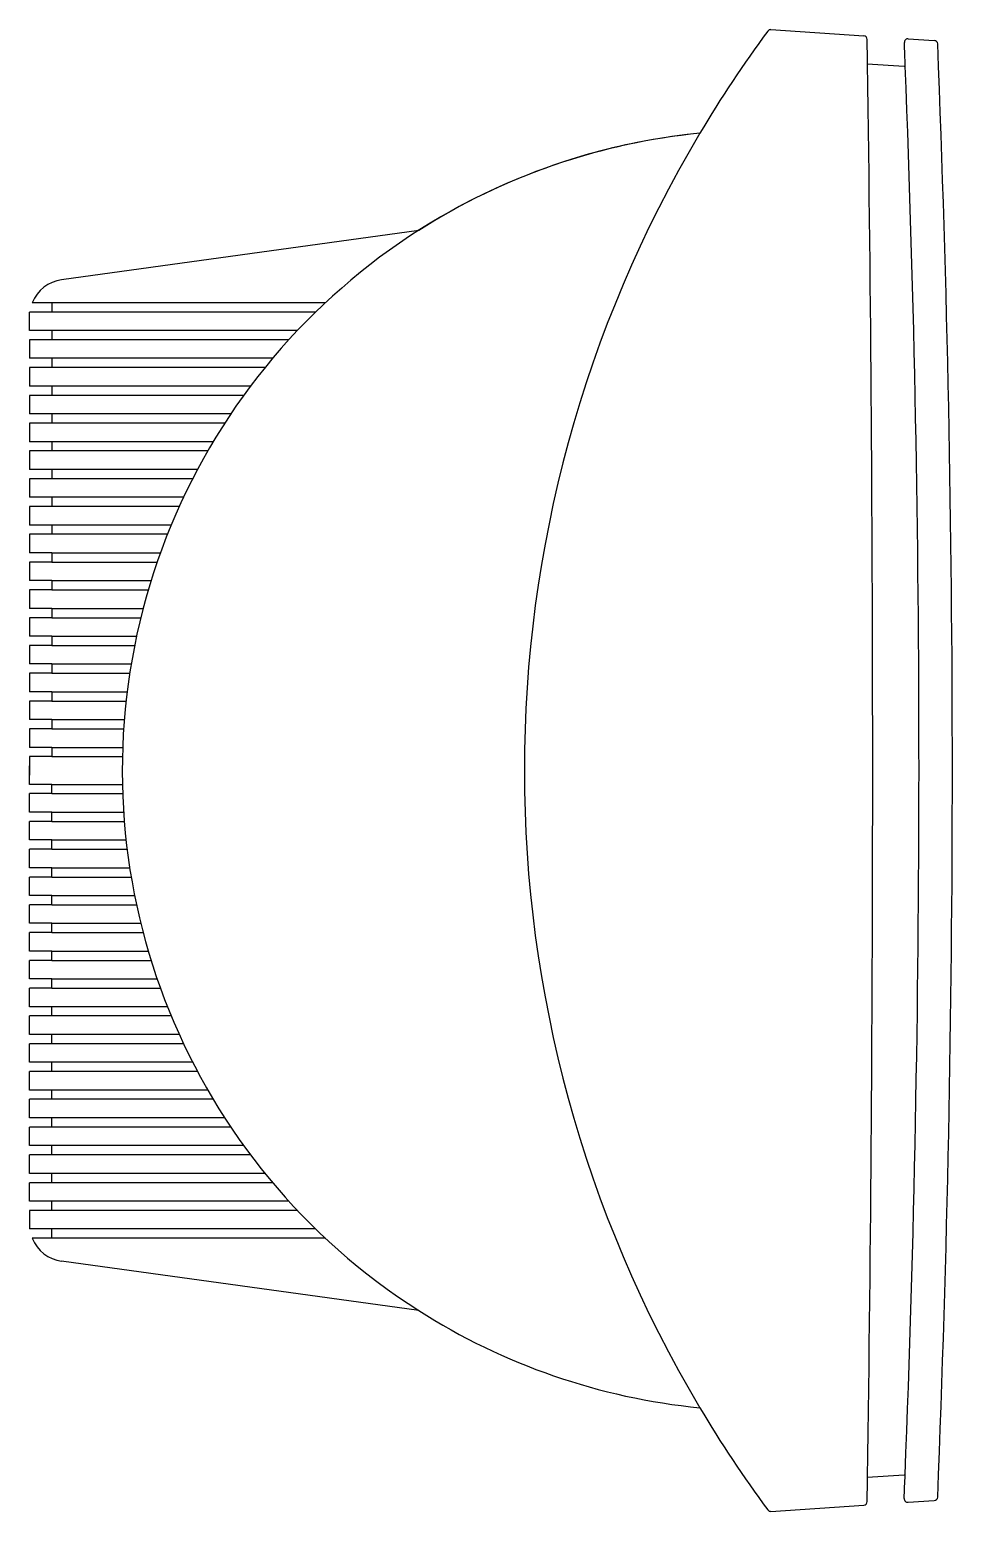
# Model space of a CAD drawing. Extents: x 0 to 0.35, y -0.276 to 0.286.
import ezdxf

# ---------------------------------------------------------------- set-up
doc = ezdxf.new("R2010")
doc.units = 0
doc.header["$MEASUREMENT"] = 0

msp = doc.modelspace()

# ---------------------------------------------------------------- linework, layer by layer
for p, q in [((0.2811878756789733, 0.2863450643777332), (0.3163772660272874, 0.2840248847942796)), ((0.3332871481079908, 0.2829099475142685), (0.3431166922285198, 0.2822618457040958)), ((0.3176706827309283, 0.2733745457574927), (0.3317269076305158, 0.2724477616981602)), ((0.1475903614457724, 0.2101921611274695), (0.0121285986972666, 0.1914381781333459)), ((0.0083568300525442, 0.1827309236946915), (0.0010036756806092, 0.1827309236946915)), ((0.0083568300525442, 0.1827309236946915), (0.0083568300525442, 0.1792168674697962)), ((0.1121643509259055, 0.1827309236946915), (0.0083568300525442, 0.1827309236946915)), ((0.0083568300525442, 0.1792168674697962), (8e-16, 0.1792168674697962)), ((8e-16, 0.1721887550200057), (8e-16, 0.1792168674697962)), ((8e-16, 0.1775147548598342), (8e-16, 0.1774598393573866)), ((0.1084838876331785, 0.1792168674697962), (0.0083568300525442, 0.1792168674697962)), ((0.0083568300525442, 0.1721887550200057), (8e-16, 0.1721887550200057)), ((0.0083568300525442, 0.1686746987951062), (8e-16, 0.1686746987951062)), ((8e-16, 0.1686746987951062), (8e-16, 0.1616465863453135)), ((0.0083568300525442, 0.1721887550200057), (0.0083568300525442, 0.1686746987951062)), ((0.1015624947407684, 0.1721887550200056), (0.0083568300525442, 0.1721887550200057)), ((0.0983046424564028, 0.1686746987951062), (0.0083568300525442, 0.1686746987951062)), ((0.0083568300525442, 0.1616465863453135), (8e-16, 0.1616465863453135)), ((0.0083568300525442, 0.1581325301204182), (8e-16, 0.1581325301204182)), ((8e-16, 0.1581325301204182), (8e-16, 0.1511044176706256)), ((0.0083568300525442, 0.1616465863453135), (0.0083568300525442, 0.1581325301204182)), ((0.0921590793969922, 0.1616465863453135), (0.0083568300525442, 0.1616465863453135)), ((0.0892593213864684, 0.1581325301204182), (0.0083568300525442, 0.1581325301204182)), ((0.0083568300525442, 0.1511044176706256), (8e-16, 0.1511044176706256)), ((0.0083568300525442, 0.1475903614457303), (8e-16, 0.1475903614457303)), ((8e-16, 0.1475903614457303), (8e-16, 0.1405622489959355)), ((0.0083568300525442, 0.1511044176706256), (0.0083568300525442, 0.1475903614457303)), ((0.083780028801063, 0.1511044176706255), (0.0083568300525442, 0.1511044176706256)), ((0.0811915825139612, 0.1475903614457303), (0.0083568300525442, 0.1475903614457303)), ((0.0083568300525442, 0.1405622489959355), (8e-16, 0.1405622489959355)), ((0.0083568300525442, 0.1405622489959355), (0.0083568300525442, 0.1370481927710403)), ((0.0762976934768711, 0.1405622489959355), (0.0083568300525442, 0.1405622489959355)), ((0.0083568300525442, 0.1370481927710403), (8e-16, 0.1370481927710403)), ((8e-16, 0.1370481927710403), (8e-16, 0.1300200803212433)), ((0.0739854646944125, 0.1370481927710402), (0.0083568300525442, 0.1370481927710403)), ((0.0083568300525442, 0.1300200803212433), (8e-16, 0.1300200803212433)), ((0.0083568300525442, 0.1300200803212433), (0.0083568300525442, 0.1265060240963523)), ((0.0696154959797944, 0.1300200803212433), (0.0083568300525442, 0.1300200803212433)), ((0.0083568300525442, 0.1265060240963523), (8e-16, 0.1265060240963523)), ((8e-16, 0.1265060240963523), (8e-16, 0.1194779116465575)), ((0.0675524735667202, 0.1265060240963523), (0.0083568300525442, 0.1265060240963523)), ((0.0083568300525442, 0.1194779116465575), (8e-16, 0.1194779116465575)), ((0.0083568300525442, 0.1194779116465575), (0.0083568300525442, 0.1159638554215841)), ((0.0636586180784159, 0.1194779116465575), (0.0083568300525442, 0.1194779116465575)), ((0.0083568300525442, 0.1159638554215841), (8e-16, 0.1159638554215841)), ((8e-16, 0.1159638554215841), (8e-16, 0.1089357429717872)), ((0.0618236042765092, 0.1159638554215841), (0.0083568300525442, 0.1159638554215841)), ((0.0083568300525442, 0.1089357429717872), (8e-16, 0.1089357429717872)), ((0.0083568300525442, 0.1089357429717872), (0.0083568300525442, 0.1054216867468877)), ((0.05836805752724201, 0.1089357429717872), (0.0083568300525442, 0.1089357429717872)), ((0.0083568300525442, 0.1054216867468877), (8e-16, 0.1054216867468877)), ((8e-16, 0.1054216867468877), (8e-16, 0.0983935742970972)), ((0.0567441760711557, 0.1054216867468877), (0.0083568300525442, 0.1054216867468877)), ((0.0083568300525442, 0.0983935742970972), (8e-16, 0.0983935742970972)), ((0.0083568300525442, 0.0983935742970972), (0.0083568300525442, 0.0948795180722019)), ((0.0536966782151199, 0.0983935742970972), (0.0083568300525442, 0.0983935742970972)), ((0.0083568300525442, 0.0948795180722019), (8e-16, 0.0948795180722019)), ((8e-16, 0.0948795180722019), (8e-16, 0.0878514056224092)), ((0.05227035908076099, 0.0948795180722019), (0.0083568300525442, 0.0948795180722019)), ((0.0083568300525442, 0.0878514056224092), (8e-16, 0.0878514056224092)), ((8e-16, 0.08433734939751401), (8e-16, 0.0773092369477213)), ((0.0083568300525442, 0.08433734939751401), (8e-16, 0.08433734939751401)), ((0.0083568300525442, 0.0878514056224092), (0.0083568300525442, 0.08433734939751401)), ((0.0083568300525442, 0.0878514056224092), (0.0496064980246659, 0.0878514056224092)), ((0.0083568300525442, 0.08433734939751401), (0.0483667669708899, 0.08433734939751401)), ((0.0083568300525442, 0.0773092369477213), (8e-16, 0.0773092369477213)), ((8e-16, 0.0737951807228218), (8e-16, 0.066767068273027)), ((0.0083568300525442, 0.0737951807228218), (8e-16, 0.0737951807228218)), ((0.0083568300525442, 0.0773092369477213), (0.0083568300525442, 0.0737951807228218)), ((0.0083568300525442, 0.0773092369477213), (0.0460667772650972, 0.0773092369477213)), ((0.0083568300525442, 0.0737951807228218), (0.0450047475913823, 0.0737951807228218)), ((0.0083568300525442, 0.066767068273027), (8e-16, 0.066767068273027)), ((8e-16, 0.06325301204813599), (8e-16, 0.0562248995983391)), ((0.0083568300525442, 0.06325301204813599), (8e-16, 0.06325301204813599)), ((0.0083568300525442, 0.066767068273027), (0.0083568300525442, 0.06325301204813599)), ((0.0083568300525442, 0.066767068273027), (0.0430526436895983, 0.066767068273027)), ((0.0083568300525442, 0.06325301204813599), (0.0421611466335384, 0.06325301204813599)), ((0.0083568300525442, 0.0562248995983391), (8e-16, 0.0562248995983391)), ((0.0083568300525442, 0.0562248995983391), (0.0405440888933457, 0.0562248995983391)), ((0.0083568300525442, 0.0562248995983391), (0.0083568300525442, 0.0527108433734438)), ((8e-16, 0.0527108433734438), (8e-16, 0.0456827309236533)), ((0.0083568300525442, 0.0527108433734438), (8e-16, 0.0527108433734438)), ((0.0083568300525442, 0.0527108433734438), (0.039817402030743, 0.0527108433734438)), ((0.0083568300525442, 0.0456827309236533), (8e-16, 0.0456827309236533)), ((0.0083568300525442, 0.0456827309236533), (0.0385252296678172, 0.0456827309236533)), ((0.0083568300525442, 0.0456827309236533), (0.0083568300525442, 0.0421686746987538)), ((8e-16, 0.0421686746987538), (8e-16, 0.0351405622489611)), ((0.0083568300525442, 0.0421686746987538), (8e-16, 0.0421686746987538)), ((0.0083568300525442, 0.0421686746987538), (0.0379588766972514, 0.0421686746987538)), ((0.0083568300525442, 0.0351405622489611), (8e-16, 0.0351405622489611)), ((0.0083568300525442, 0.0351405622489611), (0.0369837641999211, 0.0351405622489611)), ((0.0083568300525442, 0.0351405622489611), (0.0083568300525442, 0.0316265060239835)), ((8e-16, 0.0316265060239835), (8e-16, 0.0245983935741929)), ((0.0083568300525442, 0.0316265060239835), (8e-16, 0.0316265060239835)), ((0.0083568300525442, 0.0316265060239835), (8e-16, 0.0316265060239835)), ((0.0083568300525442, 0.0316265060239835), (0.0365743683741538, 0.0316265060239835)), ((0.0083568300525442, 0.0245983935741929), (8e-16, 0.0245983935741929)), ((0.0083568300525442, 0.0245983935741929), (0.035910576250899, 0.0245983935741929)), ((0.0083568300525442, 0.0245983935741929), (0.0083568300525442, 0.0210843373492976)), ((8e-16, 0.0210843373492976), (8e-16, 0.014056224899505)), ((0.0083568300525442, 0.0210843373492976), (8e-16, 0.0210843373492976)), ((0.0083568300525442, 0.0210843373492976), (0.0356557555470832, 0.0210843373492976)), ((0.0083568300525442, 0.014056224899505), (8e-16, 0.014056224899505)), ((0.0083568300525442, 0.014056224899505), (0.0352994558856133, 0.014056224899505)), ((0.0083568300525442, 0.014056224899505), (0.0083568300525442, 0.0105421686746055)), ((8e-16, 0.0105421686746055), (8e-16, 0.0035140562248128)), ((0.0083568300525442, 0.0105421686746055), (8e-16, 0.0105421686746055)), ((8e-16, -1e-16), (8e-16, 0.0070281124497925)), ((0.0083568300525442, 0.0105421686746055), (0.035197751983479, 0.0105421686746055)), ((0.0083568300525442, -1e-16), (8e-16, -1e-16)), ((8e-16, -0.0105421686746923), (8e-16, -0.0035140562248996)), ((0.0083568300525442, -0.0035140562248996), (8e-16, -0.0035140562248996)), ((0.0083568300525442, -1e-16), (0.035197751983479, -1e-16)), ((0.0083568300525442, -0.0035140562248996), (0.0083568300525442, -1e-16)), ((0.0083568300525442, -0.0035140562248996), (0.0352994558856133, -0.0035140562248996)), ((0.0083568300525442, -0.0105421686746923), (8e-16, -0.0105421686746923)), ((0.0083568300525442, -0.0105421686746923), (0.0356557555470832, -0.0105421686746923)), ((0.0083568300525442, -0.0140562248995876), (0.0083568300525442, -0.0105421686746923)), ((8e-16, -0.0210843373493781), (8e-16, -0.0140562248995876)), ((0.0083568300525442, -0.0140562248995876), (8e-16, -0.0140562248995876)), ((0.0083568300525442, -0.0140562248995876), (0.035910576250899, -0.0140562248995876)), ((0.0083568300525442, -0.0210843373493781), (8e-16, -0.0210843373493781)), ((0.0083568300525442, -0.0210843373493781), (8e-16, -0.0210843373493781)), ((0.0083568300525442, -0.0245983935743558), (0.0083568300525442, -0.0210843373493781)), ((0.0083568300525442, -0.0210843373493781), (0.0365743683741538, -0.0210843373493781)), ((8e-16, -0.0316265060241484), (8e-16, -0.0245983935743558)), ((0.0083568300525442, -0.0245983935743558), (8e-16, -0.0245983935743558)), ((0.0083568300525442, -0.0245983935743558), (0.0369837641999211, -0.0245983935743558)), ((0.0083568300525442, -0.0316265060241484), (8e-16, -0.0316265060241484)), ((0.0083568300525442, -0.0316265060241484), (0.0379588766972514, -0.0316265060241484)), ((0.0083568300525442, -0.0351405622490479), (0.0083568300525442, -0.0316265060241484)), ((8e-16, -0.0421686746988385), (8e-16, -0.0351405622490479)), ((0.0083568300525442, -0.0351405622490479), (8e-16, -0.0351405622490479)), ((0.0083568300525442, -0.0351405622490479), (0.0385252296678172, -0.0351405622490479)), ((0.0083568300525442, -0.0421686746988385), (8e-16, -0.0421686746988385)), ((0.0083568300525442, -0.0421686746988385), (0.0398174020307429, -0.0421686746988385)), ((0.0083568300525442, -0.0456827309237338), (0.0083568300525442, -0.0421686746988385)), ((8e-16, -0.0527108433735307), (8e-16, -0.0456827309237338)), ((0.0083568300525442, -0.0456827309237338), (8e-16, -0.0456827309237338)), ((0.0083568300525442, -0.0456827309237338), (0.0405440888933457, -0.0456827309237338)), ((0.0083568300525442, -0.0527108433735307), (8e-16, -0.0527108433735307)), ((0.0083568300525442, -0.0562248995984217), (0.0083568300525442, -0.0527108433735307)), ((0.0083568300525442, -0.0527108433735307), (0.0421611466335384, -0.0527108433735307)), ((8e-16, -0.0632530120482165), (8e-16, -0.0562248995984217)), ((0.0083568300525442, -0.0562248995984217), (8e-16, -0.0562248995984217)), ((0.0083568300525442, -0.0562248995984217), (0.0430526436895982, -0.0562248995984217)), ((0.0083568300525442, -0.0632530120482165), (8e-16, -0.0632530120482165)), ((8e-16, -0.0737951807229087), (8e-16, -0.066767068273116)), ((0.0083568300525442, -0.066767068273116), (8e-16, -0.066767068273116)), ((0.0083568300525442, -0.066767068273116), (0.0083568300525442, -0.0632530120482165)), ((0.0083568300525442, -0.0632530120482165), (0.0450047475913823, -0.0632530120482165)), ((0.0083568300525442, -0.066767068273116), (0.0460667772650972, -0.066767068273116)), ((0.0083568300525442, -0.0737951807229087), (8e-16, -0.0737951807229087)), ((8e-16, -0.0843373493975966), (8e-16, -0.0773092369478039)), ((0.0083568300525442, -0.0773092369478039), (8e-16, -0.0773092369478039)), ((0.0083568300525442, -0.0773092369478039), (0.0083568300525442, -0.0737951807229087)), ((0.0083568300525442, -0.0737951807229087), (0.0483667669708898, -0.0737951807229087)), ((0.0083568300525442, -0.0773092369478039), (0.0496064980246659, -0.0773092369478039)), ((0.0083568300525442, -0.0843373493975966), (8e-16, -0.0843373493975966)), ((8e-16, -0.0948795180722824), (8e-16, -0.0878514056224919)), ((0.0083568300525442, -0.0878514056224919), (8e-16, -0.0878514056224919)), ((0.0083568300525442, -0.0878514056224919), (0.0083568300525442, -0.0843373493975966)), ((0.0522703590807609, -0.0843373493975966), (0.0083568300525442, -0.0843373493975966)), ((0.0536966782151198, -0.0878514056224919), (0.0083568300525442, -0.0878514056224919)), ((0.0083568300525442, -0.0948795180722824), (8e-16, -0.0948795180722824)), ((0.0083568300525441, -0.0983935742971819), (0.0083568300525442, -0.0948795180722824)), ((0.0567441760711557, -0.0948795180722824), (0.0083568300525442, -0.0948795180722824)), ((8e-16, -0.1054216867469788), (8e-16, -0.0983935742971819)), ((0.0083568300525441, -0.0983935742971819), (8e-16, -0.0983935742971819)), ((0.05836805752724201, -0.0983935742971819), (0.0083568300525441, -0.0983935742971819)), ((0.0083568300525441, -0.1054216867469788), (8e-16, -0.1054216867469788)), ((0.0083568300525441, -0.1089357429719522), (0.0083568300525441, -0.1054216867469788)), ((0.0618236042765091, -0.1054216867469788), (0.0083568300525441, -0.1054216867469788)), ((8e-16, -0.115963855421747), (8e-16, -0.1089357429719522)), ((0.0083568300525441, -0.1089357429719522), (8e-16, -0.1089357429719522)), ((0.0636586180784158, -0.1089357429719522), (0.0083568300525441, -0.1089357429719522)), ((0.0083568300525441, -0.115963855421747), (8e-16, -0.115963855421747)), ((0.0083568300525441, -0.119477911646638), (0.0083568300525441, -0.115963855421747)), ((0.0675524735667201, -0.115963855421747), (0.0083568300525441, -0.115963855421747)), ((8e-16, -0.1265060240964349), (8e-16, -0.119477911646638)), ((0.0083568300525441, -0.119477911646638), (8e-16, -0.119477911646638)), ((0.0696154959797943, -0.1194779116466381), (0.0083568300525441, -0.119477911646638)), ((0.0083568300525441, -0.1265060240964349), (8e-16, -0.1265060240964349)), ((0.0083568300525441, -0.1300200803213302), (0.0083568300525441, -0.1265060240964349)), ((0.0739854646944125, -0.126506024096435), (0.0083568300525441, -0.1265060240964349)), ((8e-16, -0.137048192771125), (8e-16, -0.1300200803213302)), ((0.0083568300525441, -0.1300200803213302), (8e-16, -0.1300200803213302)), ((0.0762976934768711, -0.1300200803213302), (0.0083568300525441, -0.1300200803213302)), ((0.0083568300525441, -0.137048192771125), (8e-16, -0.137048192771125)), ((0.0811915825139611, -0.137048192771125), (0.0083568300525441, -0.137048192771125)), ((0.0083568300525441, -0.1405622489960203), (0.0083568300525441, -0.137048192771125)), ((8e-16, -0.1475903614458129), (8e-16, -0.1405622489960203)), ((0.0083568300525441, -0.1405622489960203), (8e-16, -0.1405622489960203)), ((0.083780028801063, -0.1405622489960203), (0.0083568300525441, -0.1405622489960203)), ((0.0083568300525441, -0.1475903614458129), (8e-16, -0.1475903614458129)), ((8e-16, -0.1581325301205009), (8e-16, -0.1511044176707082)), ((0.0083568300525441, -0.1511044176707082), (8e-16, -0.1511044176707082)), ((0.0892593213864684, -0.1475903614458129), (0.0083568300525441, -0.1475903614458129)), ((0.0083568300525441, -0.1511044176707082), (0.0083568300525441, -0.1475903614458129)), ((0.0921590793969921, -0.1511044176707082), (0.0083568300525441, -0.1511044176707082)), ((0.0083568300525441, -0.1581325301205009), (8e-16, -0.1581325301205009)), ((8e-16, -0.1616465863454004), (8e-16, -0.1686746987951909)), ((0.0083568300525441, -0.1616465863454004), (8e-16, -0.1616465863454004)), ((0.0983046424564027, -0.1581325301205009), (0.0083568300525441, -0.1581325301205009)), ((0.0083568300525441, -0.1616465863454004), (0.0083568300525441, -0.1581325301205009)), ((0.1015624947407683, -0.1616465863454004), (0.0083568300525441, -0.1616465863454004)), ((8e-16, -0.1669725861852289), (8e-16, -0.1669176706827813)), ((0.0083568300525441, -0.1686746987951909), (8e-16, -0.1686746987951909)), ((0.0083568300525441, -0.1721887550200862), (0.0010036756806091, -0.1721887550200862)), ((0.1084838876331784, -0.1686746987951909), (0.0083568300525441, -0.1686746987951909)), ((0.0083568300525441, -0.1721887550200862), (0.0083568300525441, -0.1686746987951909)), ((0.1121643509259055, -0.1721887550200862), (0.0083568300525441, -0.1721887550200862)), ((0.1475903614457723, -0.1996499924528642), (0.0121285986972665, -0.1808960094587406)), ((0.3176706827309282, -0.2628323770829699), (0.3317269076305156, -0.2619055930236373)), ((0.2811878756789732, -0.2758028957031322), (0.3163772660272873, -0.2734827161197567)), ((0.3332193724593286, -0.2723722475637721), (0.3431166922285196, -0.271719677029573))]:
    msp.add_line(p, q)
for centre, radius, start, end in [((0.6599823536570552, 0.0052710843373025), 0.4723317512474216, 143.5675026954975, 149.2122904504739), ((0.2810953980690351, 0.2849424872938937), 0.0014056224899599, 86.22771639062506, 143.5675026954975), ((0.2810953980690351, 0.2849424872938937), 0.0014056224899599, 86.22771639061199, 143.5675026955071), ((0.3162847884173471, 0.2826223077105181), 0.0014056224899599, 0.8629617664697131, 86.22771639062506), ((-18.09687500353575, 0.0052710843373025), 18.41665412000162, 0.8340899581021876, 0.8629617663394376), ((0.3331946704980937, 0.2815073704304269), 0.0014056224899599, 86.22771639062175, 182.3132807824723), ((-6.484312248996094, 0.0061051899906681), 6.821661646586474, 2.237743199450596, 2.313280782439686), ((0.3430242146185958, 0.2808592686205329), 0.0014056224899599, 2.315798675778927, 86.22771639062506), ((-6.471661646586474, 0.0052710843372999), 6.821661646586474, 357.6842013242015, 2.315798675798468), ((-18.09687500353575, 0.0052710843373025), 18.41665412000162, 359.1659100418977, 0.8340899581021876), ((-6.484312248996094, 0.0061051899906681), 6.821661646586474, 357.7482552919317, 2.237743199450596), ((0.2780827704276852, 0.0052710843373021), 0.2429422081787033, 95.6377543233042, 237.5112809498585), ((0.2780827704276847, 0.0052710843373026), 0.2429422081787034, 95.63775432330581, 122.4887190501415), ((0.6599823536570552, 0.0052710843373025), 0.4723317512474216, 149.2122904504739, 210.7877095495261), ((0.0140562248995851, 0.1775147548598342), 0.0140562248995987, 97.88220094422677, 158.2169492607773), ((0.014056224899585, -0.1669725861852289), 0.0140562248995987, 201.7830507392226, 262.1177990557732), ((0.2780827704276847, 0.0052710843373026), 0.2429422081787034, 237.5112809498585, 264.3622456766942), ((0.6599823536570552, 0.0052710843373025), 0.4723317512474216, 210.7877095495261, 216.4324973045025), ((-18.09687500353575, 0.0052710843373025), 18.41665412000162, 359.1370382336605, 359.1659100418977), ((-6.484312248996094, 0.0061051899906681), 6.821661646586474, 357.672661588683, 357.7482552919317), ((0.2810953980690349, -0.2744003186193666), 0.0014056224899599, 216.4324973045025, 273.772283609388), ((0.3162847884173882, -0.2720801390359129), 0.0014056224899599, 273.7722836093749, 359.1370382335563), ((0.3331268948494295, -0.2709696704800107), 0.0014056224899599, 177.6726615888329, 273.7722836093749), ((0.3430242146186205, -0.2703170999457292), 0.0014056224899599, 273.7722836093749, 357.684201324195)]:
    msp.add_arc(centre, radius, start, end)

doc.saveas('drawing.dxf')
